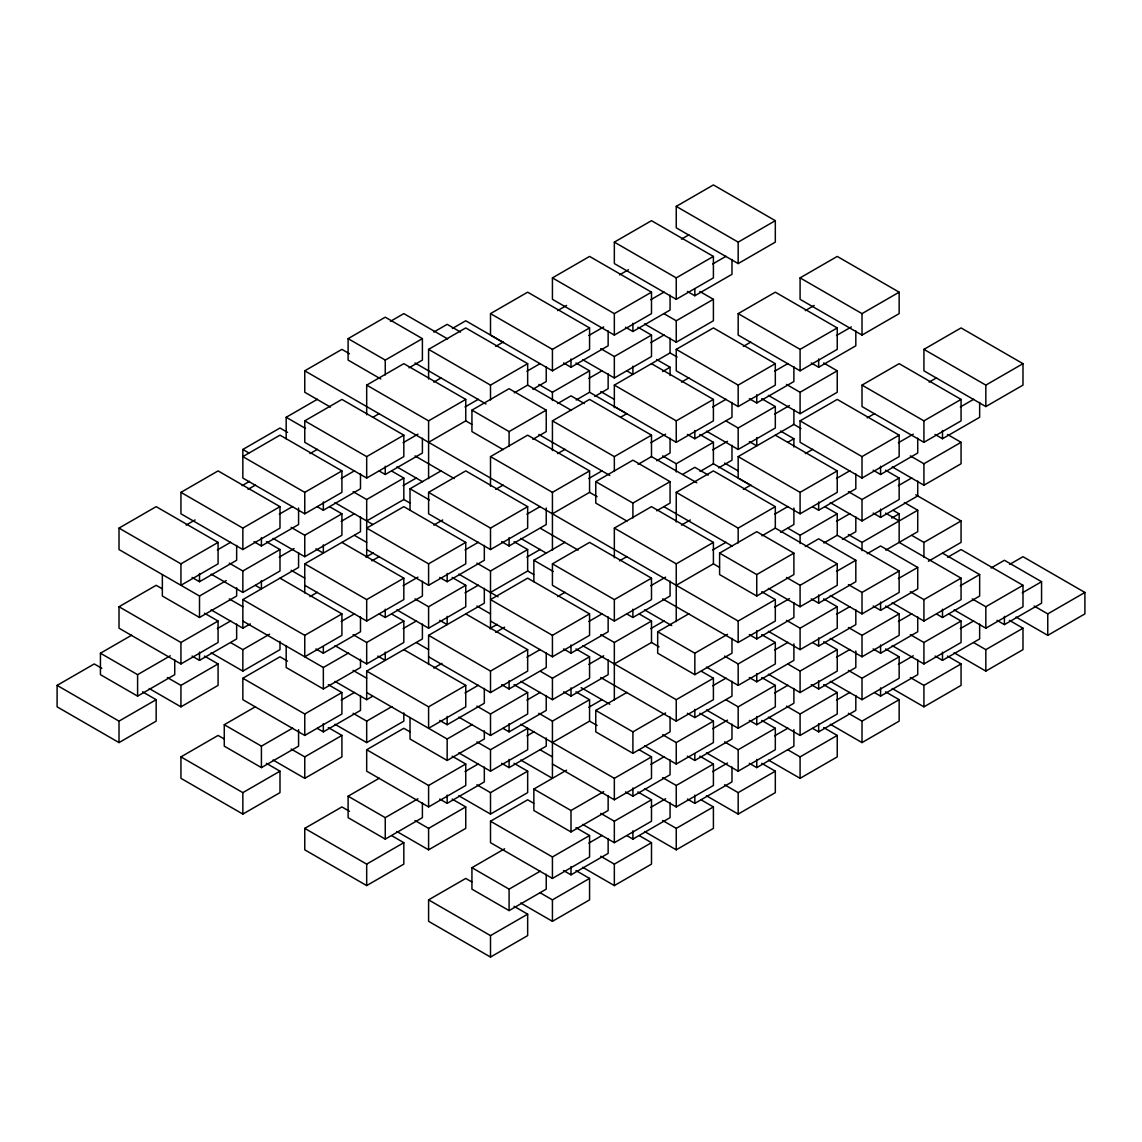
<?xml version="1.0" encoding="UTF-8"?>
<svg xmlns="http://www.w3.org/2000/svg" width="1142" height="1142" viewBox="0 0 1142 1142"><rect width="100%" height="100%" fill="white"/><g stroke="black" fill="none" stroke-linecap="round" stroke-linejoin="round"><path stroke-width="1.5" d="M380.8 378.973L348.11 360.087L348.11 338.646L385.254 317.19L422.397 338.646L422.397 360.087L409.022 367.81M330.438 407.094L304.757 392.263L304.757 370.822L341.915 349.366L349.466 353.735M390.45 321.345L403.825 313.622L447.621 338.903M286.185 438.742L286.185 417.287L317.39 399.272M348.11 338.646L385.254 360.087L422.397 338.646M433.789 332.065L447.164 324.342L460.54 332.065M341.915 470.904L304.757 492.359L242.846 456.614L279.99 435.159L341.915 470.904L341.915 492.359L304.757 513.8L242.846 478.055L242.846 449.463L279.99 428.007L287.541 432.375M452.375 328.496L465.75 320.774L503.494 342.571M119.011 528.104L156.168 506.648L218.079 542.407L218.079 563.848L180.936 585.304L180.936 563.848L119.011 528.104L119.011 549.545L199.507 596.024L199.507 617.465L236.651 596.024L236.651 587.773M180.936 492.359L218.079 470.904L279.99 506.648L279.99 528.104L242.846 549.545L180.936 513.8L180.936 492.359L242.846 528.104L279.99 506.648M304.757 420.856L341.915 399.415L403.825 435.159L403.825 456.614L366.682 478.055L304.757 442.311L304.757 420.856L366.682 456.614L403.825 435.159M366.682 414.817L366.682 385.111L403.825 363.67L465.75 399.415L465.75 420.87L428.593 442.311M428.593 379.073L428.593 349.366L465.75 327.925L527.661 363.67L527.661 385.111L571.457 410.406M490.503 313.622L527.661 292.181L589.572 327.925L589.572 349.366L552.428 370.822L490.503 335.077L490.503 313.622L552.428 349.366L589.572 327.925M552.428 277.877L589.572 256.422L651.497 292.181L651.497 313.622L614.339 335.077L552.428 299.318L552.428 277.877L614.339 313.622L651.497 292.181M614.339 242.133L651.497 220.677L713.407 256.422L713.407 277.877L676.25 299.318L614.339 263.574L614.339 242.133L676.25 277.877L713.407 256.422M676.25 206.388L713.407 184.933L775.318 220.677L775.318 242.133L738.175 263.574L676.25 227.829L676.25 206.388L738.175 242.133L775.318 220.677M242.104 485.635L249.527 481.353M186.132 525.106L195.054 519.953M248.042 489.347L255.48 485.065M309.967 453.602L317.39 449.32M373.363 417.001L379.315 413.575M433.789 382.113L441.226 377.831M495.714 346.369L503.137 342.072M557.624 310.624L566.546 305.471M619.535 274.879L628.457 269.726M681.46 239.121L688.883 234.838M180.936 563.848L218.079 542.407M366.682 385.111L428.593 420.856L465.75 399.415M428.593 349.366L490.503 385.111L527.661 363.67M204.489 613.197L218.079 621.048L218.079 642.489L180.936 663.945L119.011 628.2L119.011 606.745L156.168 585.304L162.207 588.787M217.337 549.973L230.713 542.264M279.248 514.228L292.623 506.506M341.173 478.484L354.548 470.761M403.083 442.739L417.943 434.16M464.994 406.995L478.37 399.272M526.919 371.25L540.294 363.527M588.829 335.505L603.69 326.926M650.754 299.746L664.116 292.038M712.665 264.002L726.041 256.279M503.137 449.605L471.932 431.59L471.932 410.135L509.089 388.694L546.233 410.135L546.233 431.59L532.857 439.313M514.285 392.834L527.661 385.111M192.07 577.438L199.507 581.721L236.651 560.279L236.651 545.419M253.995 541.693L261.418 545.976L298.576 524.535L298.576 508.033M317.39 506.791L323.343 510.231L360.487 488.776L360.487 473.93M379.315 471.046L385.254 474.487L422.397 453.031L422.397 438.185M532.857 389.265L546.233 381.542L546.233 366.696M563.577 362.956L571 367.239L608.144 345.798L608.144 330.952M625.488 327.212L632.911 331.494L670.068 310.053L670.068 295.193M687.398 291.467L694.836 295.749L731.979 274.308L731.979 259.448M174.74 659.819L174.74 674.665L137.597 696.12L100.439 674.665L100.439 653.224L131.644 635.209M199.507 596.024L226.259 580.579M229.256 563.149L242.846 571L279.99 549.545L279.99 571L242.846 592.441L211.127 574.14M291.167 527.404L304.757 535.255L341.915 513.8L341.915 535.255L304.757 556.696L273.052 538.396M353.092 491.66L366.682 499.511L403.825 478.055L403.825 499.511L366.682 520.952M538.838 384.426L552.428 392.263L589.572 370.822L589.572 392.263L625.816 413.19M600.749 348.667L614.339 356.518L651.497 335.077L651.497 356.518L614.339 377.973L582.634 359.659M664.173 313.793L676.25 320.774L713.407 299.318L713.407 320.774L676.25 342.215L644.545 323.914M142.579 691.838L156.168 699.689L156.168 721.144L119.011 742.586L57.1 706.841L57.1 685.386L94.244 663.945L101.795 668.298M279.248 557.125L294.108 548.545M341.173 521.38L354.548 513.657M403.083 485.635L416.459 477.913M588.829 378.402L602.205 370.679M650.754 342.643L664.116 334.934M410.021 510.231L410.021 488.776L441.226 470.761M471.932 410.135L509.089 431.59L546.233 410.135M557.624 403.569L571 395.846L584.376 403.569M576.196 399.986L589.572 392.263M250.284 623.903L242.846 628.2L242.846 599.593L298.576 567.431L298.576 552.571M304.757 592.998L304.757 563.848L360.487 531.672L360.487 516.826M428.593 492.359L465.75 470.904L527.661 506.648L527.661 528.104L490.503 549.545L428.593 513.8L428.593 492.359L490.503 528.104L527.661 506.648M490.503 486.306L490.503 456.614L527.661 435.159L589.572 470.904L589.572 492.359L552.428 513.8M552.428 450.562L552.428 420.856L589.572 399.415L651.497 435.159L651.497 456.614L696.791 482.766M594.782 396.417L608.144 388.694L608.144 373.848M614.339 407.665L614.339 385.111L670.068 352.949L670.068 338.089M676.25 349.366L713.407 327.925L775.318 363.67L775.318 385.111L738.175 406.566L676.25 370.822L676.25 349.366L738.175 385.111L775.318 363.67M738.175 313.622L775.318 292.181L837.243 327.925L837.243 349.366L800.085 370.822L738.175 335.077L738.175 313.622L800.085 349.366L837.243 327.925M800.085 277.877L837.243 256.422L899.154 292.181L899.154 313.622L862.01 335.077L800.085 299.318L800.085 277.877L862.01 313.622L899.154 292.181M119.011 606.745L180.936 642.489L218.079 621.048M100.439 653.224L137.597 674.665L170.286 655.793M217.337 628.628L230.713 620.905M662.631 371.535L670.068 367.239L670.068 375.49M365.94 557.125L373.363 552.842M192.07 656.079L199.507 660.361L236.651 638.92L236.651 624.074M309.967 596.595L317.39 592.298M371.878 560.85L379.315 556.554M433.789 525.106L442.711 519.953M495.714 489.347L503.137 485.065M557.624 453.602L565.062 449.32M621.034 417.001L626.972 413.575M681.46 382.113L688.883 377.831M743.371 346.369L750.808 342.072M805.296 310.624L814.203 305.471M57.1 685.386L119.011 721.13L156.168 699.689M167.346 677.549L180.936 685.386L218.079 663.945L218.079 685.386L180.936 706.841L149.217 688.526M230.77 642.675L242.846 649.641L269.598 634.195M211.127 652.781L242.846 671.096L279.99 649.641L279.99 641.39M304.757 635.337L341.915 613.896L341.915 635.337L304.757 656.793L304.757 635.337L242.846 599.593M304.757 563.848L366.682 599.593L403.825 578.152L403.825 599.593L366.682 621.048L304.757 585.304M465.75 542.407L403.825 506.648L366.682 528.104L428.593 563.848L465.75 542.407L465.75 563.848L428.593 585.304L366.682 549.545M490.503 456.614L552.428 492.359L589.572 470.904M552.428 420.856L614.339 456.614L651.497 435.159M614.339 385.111L676.25 420.856L713.407 399.415L713.407 420.87L676.25 442.311L614.339 406.566M328.325 684.686L341.915 692.537L341.915 713.993L304.757 735.434L242.846 699.689L242.846 678.234L279.99 656.793L287.541 661.147M341.173 621.476L354.548 613.754M403.083 585.732L417.943 577.153M464.994 549.973L478.37 542.264M526.919 514.228L540.294 506.506M588.829 478.484L602.205 470.761M650.754 442.739L665.6 434.16M712.665 406.995L726.041 399.272M774.576 371.25L787.951 363.527M836.501 335.505L851.361 326.926M626.972 521.095L595.767 503.08L595.767 481.638L632.911 460.183L670.068 481.638L670.068 503.08L656.693 510.802M638.121 464.337L651.497 456.614M315.906 648.927L323.343 653.21L360.487 631.769L360.487 616.923M379.315 614.039L385.254 617.465L422.397 596.024L422.397 581.178M439.741 577.438L447.164 581.721L484.322 560.279L484.322 545.419M501.652 541.693L509.089 545.976L546.233 524.535L546.233 508.033M656.693 460.754L670.068 453.031L670.068 438.185M687.398 434.445L694.836 438.742L731.979 417.287L731.979 402.441M749.323 398.701L756.746 402.983L793.89 381.542L793.89 366.696M811.234 362.956L818.657 367.239L855.815 345.798L855.815 330.952M298.576 729.667L298.576 746.154L261.418 767.61L224.275 746.154L224.275 724.713L255.48 706.698M286.185 646.072L286.185 667.513L323.343 688.969L323.343 667.513L348.595 652.938M353.092 634.652L366.682 642.489L403.825 621.048L403.825 642.489L366.682 663.945L334.963 645.63M415.003 598.893L428.593 606.745L465.75 585.304L465.75 606.745L428.593 628.2L396.888 609.885M476.913 563.149L490.503 571L527.661 549.545L527.661 571L490.503 592.441M662.66 455.915L676.25 463.752L713.407 442.311L713.407 463.766L751.165 485.55M726.098 421.041L738.175 428.007L775.318 406.566L775.318 428.007L738.175 449.463L706.455 431.148M786.495 384.426L800.085 392.263L837.243 370.822L837.243 392.263L800.085 413.718L768.38 395.403M266.4 763.341L279.99 771.178L279.99 792.634L242.846 814.075L180.936 778.33L180.936 756.889L218.079 735.434L224.118 738.917M403.083 628.628L416.459 620.905M464.994 592.869L478.37 585.161M526.919 557.125L540.294 549.402M712.665 449.891L727.525 441.312M774.576 414.146L789.436 405.567M533.856 581.721L533.856 560.279L565.062 542.264M595.767 481.638L632.911 503.08L670.068 481.638M682.945 474.201L694.836 467.335L708.211 475.058M323.343 688.969L360.487 667.513L360.487 659.262M700.032 471.475L713.407 463.766M372.62 696.263L366.682 699.689L366.682 671.082L422.397 638.92L422.397 624.074M428.593 664.487L428.593 635.337L484.322 603.176L484.322 588.33M552.428 563.848L589.572 542.407L651.497 578.152L651.497 599.593L614.339 621.048L552.428 585.304L552.428 563.848L614.339 599.593L651.497 578.152M614.339 557.796L614.339 528.104L651.497 506.648L713.407 542.407L713.407 563.848L676.25 585.304M676.25 522.051L676.25 492.359L713.407 470.904L775.318 506.648L775.318 528.104L837.243 563.848L837.243 585.304L800.085 606.745L768.38 588.43M718.603 467.906L731.979 460.183L731.979 445.337M775.318 435.159L837.243 470.904L837.243 492.359L800.085 513.8L738.175 478.055L738.175 456.614L793.89 424.439L793.89 409.593M800.085 420.856L837.243 399.415L899.154 435.159L899.154 456.614L862.01 478.055L800.085 442.311L800.085 420.856L862.01 456.614L899.154 435.159M862.01 385.111L899.154 363.67L961.064 399.415L961.064 420.87L923.921 442.311L862.01 406.566L862.01 385.111L923.921 420.856L961.064 399.415M923.921 349.366L961.064 327.925L1022.989 363.67L1022.989 385.111L985.832 406.566L923.921 370.822L923.921 349.366L985.832 385.111L1022.989 363.67M242.846 678.234L304.757 713.993L341.915 692.537M224.275 724.713L261.418 746.154L292.623 728.139M341.173 700.117L354.548 692.395M787.951 442.168L793.89 438.742L793.89 446.993M489.761 628.628L497.198 624.331M317.39 728.425L323.343 731.865L360.487 710.41L360.487 695.564M433.789 668.084L441.968 663.374M495.714 632.34L504.621 627.186M557.624 596.595L565.062 592.298M619.535 560.85L626.972 556.554M681.46 525.106L690.368 519.953M743.371 489.347L750.808 485.065M805.296 453.602L812.719 449.32M867.206 417.858L874.629 413.575M929.117 382.113L936.554 377.831M180.936 756.889L242.846 792.634L279.99 771.178M291.167 749.038L304.757 756.889L341.915 735.434L341.915 756.889L304.757 778.33L273.052 760.03M353.092 713.293L366.682 721.13L391.934 706.555M334.963 724.271L366.682 742.586L403.825 721.144L403.825 712.894M428.593 706.841L465.75 685.386L465.75 706.841L428.593 728.282L428.593 706.841L366.682 671.082M428.593 635.337L490.503 671.082L527.661 649.641L527.661 671.096L490.503 692.537L428.593 656.793M589.572 613.896L527.661 578.152L490.503 599.593L552.428 635.337L589.572 613.896L589.572 635.337L552.428 656.793L490.503 621.048M614.339 528.104L676.25 563.848L713.407 542.407M676.25 492.359L738.175 528.104L775.318 506.648M738.175 456.614L800.085 492.359L837.243 470.904M452.146 756.19L465.75 764.027L465.75 785.482L428.593 806.923L366.682 771.178L366.682 749.737L403.825 728.282L409.864 731.779M464.994 692.966L478.37 685.243M526.919 657.221L540.294 649.498M588.829 621.476L602.205 613.754M650.754 585.732L665.6 577.153M712.665 549.973L726.041 542.264M774.576 514.228L787.951 506.506M836.501 478.484L849.862 470.761M898.411 442.739L913.272 434.16M960.322 406.995L973.698 399.272M719.603 553.128L756.746 531.672L793.89 553.128L793.89 574.569L756.746 596.024L719.603 574.569L719.603 553.128L756.746 574.569L793.89 553.128M761.942 535.826L775.318 528.104M439.741 720.416L447.164 724.713L484.322 703.258L484.322 688.412M501.652 684.672L509.089 688.969L546.233 667.513L546.233 652.667M563.577 648.927L571 653.21L608.144 631.769L608.144 616.923M626.972 614.039L632.911 617.465L670.068 596.024L670.068 581.178M780.528 532.243L793.89 524.535L793.89 508.033M812.719 506.791L818.657 510.231L855.815 488.776L855.815 473.93M873.145 470.19L880.582 474.487L917.725 453.031L917.725 438.185M935.07 434.445L942.493 438.742L979.65 417.287L979.65 402.441M422.397 802.797L422.397 817.658L385.254 839.099L348.11 817.658L348.11 796.202L379.315 778.187M484.322 730.766L484.322 739.017L447.164 760.458L447.164 739.017L472.431 724.428M476.913 706.141L490.503 713.993L527.661 692.537L527.661 713.993L490.503 735.434L458.798 717.119M540.337 671.268L552.428 678.234L589.572 656.793L589.572 678.234L552.428 699.689L520.709 681.374M600.749 634.652L614.339 642.489L651.497 621.048L651.497 642.489L614.339 663.945M788.009 528.275L800.085 535.255L837.243 513.8L837.243 535.255L899.154 571L899.154 592.441L862.01 613.896L830.291 595.582M848.406 491.66L862.01 499.511L899.154 478.055L899.154 499.511L862.01 520.952L830.291 502.651M910.331 455.915L923.921 463.752L961.064 442.311L961.064 463.766L923.921 485.207L892.202 466.892M391.749 835.701L403.825 842.682L403.825 864.123L366.682 885.578L304.757 849.819L304.757 828.378L341.915 806.923L349.466 811.291M526.919 700.117L540.294 692.395M588.829 664.373L603.69 655.793M650.754 628.628L664.116 620.905M836.501 521.38L849.862 513.657M898.411 485.635L911.787 477.913M731.979 638.364L731.979 653.21L694.836 674.665L657.678 653.21L657.678 631.769L688.883 613.754M805.296 546.547L818.657 538.824L855.815 560.279L855.815 581.721L818.657 603.176L811.234 598.879M823.867 542.978L837.243 535.255M503.137 728.425L509.089 731.865L546.233 710.41L546.233 695.564M563.577 691.824L571 696.106L608.144 674.665L608.144 659.819M842.439 539.395L855.815 531.672L855.815 516.826M873.145 513.086L880.582 517.383L917.725 495.928L917.725 481.082M366.682 749.737L428.593 785.482L465.75 764.027M476.913 741.886L490.503 749.737L527.661 728.282L527.661 749.737L490.503 771.178L458.798 752.878M891.716 518.097L899.154 513.8L899.154 542.407L961.064 578.152L961.064 599.593L923.921 621.048L892.202 602.733M348.11 796.202L385.254 817.658L417.943 798.772M464.994 771.607L478.37 763.884M526.919 735.862L534.342 731.579M538.838 713.293L552.428 721.13L589.572 699.689L589.572 721.13L552.428 742.586M848.406 534.556L862.01 542.407L917.725 510.231L917.725 531.687L885.778 550.13M588.829 707.269L602.205 699.546M304.757 370.822L738.175 621.048L775.318 599.593L775.318 621.048L738.175 642.489L662.66 598.893M786.495 577.452L800.085 585.304L837.243 563.848M670.068 717.005L670.068 731.865L632.911 753.306L595.767 731.865L595.767 710.41L626.972 692.395M657.678 631.769L694.836 653.21L727.525 634.338M774.576 607.173L789.436 598.594M836.501 571.428L855.815 560.279M867.206 553.699L880.582 545.976L917.725 567.431L917.725 588.872L880.582 610.328L873.145 606.031M439.741 799.072L447.164 803.354L484.322 781.913L484.322 767.053M501.652 763.313L509.089 767.61L546.233 746.154L546.233 737.918M304.757 828.378L366.682 864.123L403.825 842.682M415.003 820.527L428.593 828.378L465.75 806.923L465.75 828.378L428.593 849.819L396.888 831.519M476.913 784.782L490.503 792.634L527.661 771.178L527.661 792.634L490.503 814.075L458.798 795.774M749.323 634.624L756.746 638.92L793.89 617.465L793.89 602.619M911.844 535.427L923.921 542.407L961.064 520.952L961.064 542.407L928.375 561.279M582.634 645.63L676.25 699.689L713.407 678.234L713.407 699.689L676.25 721.13L600.749 677.549M724.585 656.093L738.175 663.945L775.318 642.489L775.318 663.945L738.175 685.386L706.455 667.085M786.495 620.349L800.085 628.2L837.243 606.745L837.243 628.2L800.085 649.641L768.38 631.326M848.406 584.604L862.01 592.441L899.154 571M608.144 795.66L608.144 810.506L571 831.947L533.856 810.506L533.856 789.051L566.546 770.179M595.767 710.41L632.911 731.865L665.6 712.979M712.665 685.814L726.041 678.091M774.576 650.069L787.951 642.346M836.501 614.325L849.862 606.602M898.411 578.58L917.725 567.431M575.982 827.679L589.572 835.53L589.572 856.971L552.428 878.426L490.503 842.682L490.503 821.226L527.661 799.785L533.699 803.269M947.689 557.267L961.064 549.559L1022.989 585.304L1022.989 606.745L985.832 628.2L954.127 609.885M687.398 713.279L694.836 717.561L731.979 696.12L731.979 681.26M749.323 677.52L756.746 681.817L793.89 660.361L793.89 643.874M812.719 642.632L818.657 646.072L855.815 624.617L855.815 609.771M520.709 724.271L614.339 778.33L651.497 756.889L651.497 778.33L614.339 799.785L552.428 764.027M662.66 734.734L676.25 742.586L713.407 721.13L713.407 742.586L676.25 764.027L644.545 745.726M726.098 699.86L738.175 706.841L775.318 685.386L775.318 706.841L738.175 728.282L706.455 709.981M788.009 664.116L800.085 671.096L837.243 649.641L837.243 671.096L800.085 692.537L768.38 674.237M848.406 627.5L862.01 635.337L899.154 613.896L899.154 635.337L862.01 656.793L830.291 638.478M910.331 591.756L923.921 599.593L961.064 578.152M546.233 874.301L546.233 889.147L509.089 910.588L471.932 889.147L471.932 867.692L504.621 848.82M533.856 789.051L571 810.506L603.69 791.634M650.754 764.455L664.116 756.746M712.665 728.71L727.525 720.131M774.576 692.966L787.951 685.243M836.501 657.221L849.862 649.498M898.411 621.476L911.787 613.754M960.322 585.732L979.65 574.569L979.65 596.024L942.493 617.465L936.554 614.039M991.042 568.002L1004.403 560.279L1041.561 581.721L1041.561 603.176L1004.403 624.617L996.98 620.334M514.071 906.32L527.661 914.171L527.661 935.612L490.503 957.067L428.593 921.323L428.593 899.867L465.75 878.426L471.789 881.909M1009.614 564.419L1022.989 556.696L1084.9 592.455L1084.9 613.896L1047.756 635.352L1016.037 617.037M625.488 791.92L632.911 796.202L670.068 774.761L670.068 759.901M687.398 756.175L694.836 760.458L731.979 739.017L731.979 724.156M749.323 720.416L756.746 724.713L793.89 703.258L793.89 688.412M811.234 684.672L818.657 688.969L855.815 667.513L855.815 651.011M873.145 648.927L880.582 653.224L917.725 631.769L917.725 616.923M490.503 821.226L552.428 856.971L589.572 835.53M600.749 813.375L614.339 821.226L651.497 799.785L651.497 821.226L614.339 842.682L582.634 824.367M662.66 777.631L676.25 785.482L713.407 764.027L713.407 785.482L676.25 806.923L644.545 788.622M724.585 741.886L738.175 749.737L775.318 728.282L775.318 749.737L738.175 771.178L706.455 752.878M786.495 706.141L800.085 713.993L837.243 692.537L837.243 713.993L800.085 735.434L768.38 717.133M848.406 670.397L862.01 678.234L899.154 656.793L899.154 678.248L862.01 699.689L830.291 681.374M910.331 634.652L923.921 642.489L961.064 621.048L961.064 642.489L923.921 663.945L892.202 645.63M972.242 598.893L985.832 606.745L1022.989 585.304M471.932 867.692L509.089 889.147L540.294 871.132M588.829 843.11L602.205 835.387M650.754 807.351L665.6 798.772M712.665 771.607L727.525 763.027M774.576 735.862L787.951 728.139M836.501 700.117L849.862 692.395M898.411 664.373L913.272 655.793M960.322 628.628L973.698 620.905M1022.247 592.884L1041.561 581.721M563.577 870.561L571 874.843L608.144 853.402L608.144 838.556M626.972 835.673L632.911 839.099L670.068 817.658L670.068 802.797M687.398 799.072L694.836 803.354L731.979 781.913L731.979 767.053M749.323 763.313L756.746 767.61L793.89 746.154L793.89 729.667M812.719 728.425L818.657 731.865L855.815 710.41L855.815 695.564M874.629 692.68L880.582 696.12L917.725 674.665L917.725 659.819M935.07 656.079L942.493 660.361L979.65 638.92L979.65 624.074M428.593 899.867L490.503 935.612L527.661 914.171M540.337 892.901L552.428 899.867L589.572 878.426L589.572 899.867L552.428 921.323L520.709 903.008M600.749 856.272L614.339 864.123L651.497 842.682L651.497 864.123L614.339 885.578L582.634 867.263M662.66 820.527L676.25 828.378L713.407 806.923L713.407 828.378L676.25 849.819L644.545 831.519M724.585 784.782L738.175 792.634L775.318 771.178L775.318 792.634L738.175 814.075L706.455 795.774M788.009 749.909L800.085 756.889L837.243 735.434L837.243 756.889L800.085 778.33L768.38 760.03M848.406 713.293L862.01 721.13L899.154 699.689L899.154 721.144L862.01 742.586L830.291 724.271M910.331 677.549L923.921 685.386L961.064 663.945L961.064 685.386L923.921 706.841L892.202 688.526M973.755 642.675L985.832 649.641L1022.989 628.2L1022.989 649.641L985.832 671.096L954.127 652.781M1034.152 606.045L1047.756 613.896L1084.9 592.455M699.818 291.481L713.407 299.318M823.653 362.97L837.243 370.822M947.475 434.46L961.064 442.311M637.893 327.226L651.497 335.077M761.728 398.715L775.318 406.566M885.564 470.204L899.154 478.055M669.612 352.678L677.163 357.046M793.447 424.182L800.999 428.535M915.77 494.8L961.064 520.952M656.693 359.53L670.068 367.239M780.528 431.019L793.89 438.742M904.35 502.509L917.725 510.231M651.497 363.67L713.407 399.415M893.115 510.317L899.154 513.8M885.564 513.101L899.154 520.952M626.972 370.964L632.911 374.39L632.911 366.139M749.323 441.597L756.746 445.88L756.746 437.643M942.493 553.128L979.65 574.569M575.982 362.97L589.572 370.822M699.818 434.46L713.407 442.311M825.152 506.834L837.243 513.8M1009.4 620.349L1022.989 628.2M600.749 391.563L614.339 399.415M724.585 463.067L738.175 470.904M948.988 614.068L961.064 621.048M885.564 606.045L899.154 613.896M947.475 656.093L961.064 663.945M415.003 362.97L485.978 403.954M538.838 434.46L609.814 475.443M664.173 506.834L732.136 546.062M823.653 598.893L837.243 606.745M885.564 648.942L899.154 656.793M465.75 420.87L471.789 424.353M589.572 492.359L597.123 496.713M713.407 563.848L719.446 567.331M761.728 591.756L775.318 599.593M823.653 641.79L837.243 649.641M885.564 691.838L899.154 699.689M761.728 634.652L775.318 642.489M823.653 684.686L837.243 692.537M415.003 455.915L454.273 478.584M540.337 528.275L578.095 550.073M396.888 466.892L422.554 481.724M520.709 538.396L546.39 553.213M644.545 609.885L671.724 625.573M761.728 677.549L775.318 685.386M391.749 471.089L403.825 478.055M514.071 541.708L527.661 549.545M639.406 614.068L651.497 621.048M286.185 417.287L305.499 428.436M410.021 488.776L429.335 499.939M533.856 560.279L553.171 571.428M823.653 727.582L837.243 735.434M403.825 499.511L409.864 502.994M527.661 571L533.699 574.483M651.497 642.489L659.034 646.857M701.331 671.268L713.407 678.234M761.728 720.445L775.318 728.282M242.846 449.463L248.885 452.946M334.963 502.651L372.72 524.435M458.798 574.14L498.055 596.809M699.818 713.293L713.407 721.13M329.824 506.834L341.915 513.8M452.146 577.452L465.75 585.304M575.982 648.942L589.572 656.793M761.728 763.341L775.318 771.178M354.591 535.427L366.682 542.407M476.913 606.045L490.503 613.896M341.915 542.407L403.825 578.152M465.75 613.896L527.661 649.641M581.121 687.655L609.814 704.229M699.818 756.19L713.407 764.027M575.982 691.838L589.572 699.689M315.906 548.831L323.343 553.128L323.343 544.877M439.741 620.334L447.164 624.617L447.164 616.366M589.572 721.13L597.123 725.498M639.406 749.909L651.497 756.889M266.4 541.708L279.99 549.545M391.749 614.068L403.825 621.048M514.071 684.686L527.661 692.537M701.331 799.957L713.407 806.923M291.167 570.301L304.757 578.152M416.516 642.66L428.593 649.641M279.99 578.152L341.915 613.896M403.825 649.641L465.75 685.386M637.893 791.934L651.497 799.785M255.48 585.446L261.418 588.872L261.418 580.621M377.816 656.079L385.254 660.361L385.254 652.111M540.337 749.909L552.428 756.889M520.709 760.03L552.428 778.33L552.428 721.13M229.256 598.893L242.846 606.745M353.092 670.397L366.682 678.234M514.071 763.341L527.661 771.178M639.406 835.701L651.497 842.682M242.846 621.048L323.343 667.513M366.682 692.537L447.164 739.017M211.127 609.885L242.846 628.2M334.963 681.374L366.682 699.689M199.507 617.465L162.35 596.024L162.35 574.569M447.164 760.458L410.021 739.017L410.021 717.561M204.489 656.093L218.079 663.945M328.325 727.582L341.915 735.434M452.146 799.086L465.75 806.923M575.982 870.575L589.572 878.426M1047.756 613.896L1047.756 635.352M1004.403 616.366L1004.403 624.617M985.832 385.111L985.832 406.566M985.832 606.745L985.832 628.2M985.832 649.641L985.832 671.096M942.493 430.491L942.493 438.742M942.493 609.228L942.493 617.465M942.493 652.125L942.493 660.361M923.921 420.856L923.921 442.311M923.921 463.752L923.921 485.207M923.921 542.407L923.921 557.253M923.921 599.593L923.921 621.048M923.921 642.489L923.921 663.945M923.921 685.386L923.921 706.841M880.582 466.236L880.582 474.487M880.582 509.132L880.582 517.383M880.582 602.077L880.582 610.328M880.582 644.973L880.582 653.224M880.582 687.869L880.582 696.12M862.01 313.622L862.01 335.077M862.01 456.614L862.01 478.055M862.01 499.511L862.01 520.952M862.01 542.407L862.01 550.658M862.01 592.441L862.01 613.896M862.01 635.337L862.01 656.793M862.01 678.234L862.01 699.689M862.01 721.13L862.01 742.586M818.657 358.988L818.657 367.239M818.657 501.98L818.657 510.231M818.657 594.925L818.657 603.176M818.657 637.821L818.657 646.072M818.657 680.718L818.657 688.969M818.657 723.614L818.657 731.865M800.085 349.366L800.085 370.822M800.085 392.263L800.085 413.718M800.085 492.359L800.085 513.8M800.085 535.255L800.085 543.506M800.085 585.304L800.085 606.745M800.085 628.2L800.085 649.641M800.085 671.096L800.085 692.537M800.085 713.993L800.085 735.434M800.085 756.889L800.085 778.33M756.746 394.747L756.746 402.983M756.746 574.569L756.746 596.024M756.746 630.669L756.746 638.92M756.746 673.566L756.746 681.817M756.746 716.462L756.746 724.713M756.746 759.359L756.746 767.61M738.175 242.133L738.175 263.574M738.175 385.111L738.175 406.566M738.175 428.007L738.175 449.463M738.175 528.104L738.175 542.95M738.175 621.048L738.175 642.489M738.175 663.945L738.175 685.386M738.175 706.841L738.175 728.282M738.175 749.737L738.175 771.178M738.175 792.634L738.175 814.075M694.836 289.154L694.836 295.749M694.836 430.491L694.836 438.742M694.836 653.21L694.836 674.665M694.836 709.31L694.836 717.561M694.836 753.863L694.836 760.458M694.836 795.103L694.836 803.354M676.25 277.877L676.25 299.318M676.25 320.774L676.25 342.215M676.25 420.856L676.25 442.311M676.25 463.752L676.25 472.003M676.25 563.848L676.25 621.591M676.25 699.689L676.25 721.13M676.25 742.586L676.25 764.027M676.25 785.482L676.25 806.923M676.25 828.378L676.25 849.819M632.911 323.243L632.911 331.494M632.911 503.08L632.911 517.926M632.911 609.214L632.911 617.465M632.911 731.865L632.911 753.306M632.911 787.951L632.911 796.202M632.911 830.848L632.911 839.099M614.339 313.622L614.339 335.077M614.339 356.518L614.339 377.973M614.339 456.614L614.339 471.46M614.339 599.593L614.339 621.048M614.339 642.489L614.339 700.232M614.339 778.33L614.339 799.785M614.339 821.226L614.339 842.682M614.339 864.123L614.339 885.578M571 358.988L571 367.239M571 644.973L571 653.21M571 687.869L571 696.106M571 810.506L571 831.947M571 866.592L571 874.843M552.428 349.366L552.428 370.822M552.428 392.263L552.428 400.514M552.428 492.359L552.428 550.101M552.428 635.337L552.428 656.793M552.428 678.234L552.428 699.689M552.428 856.971L552.428 878.426M552.428 899.867L552.428 921.323M509.089 431.59L509.089 446.436M509.089 537.725L509.089 545.976M509.089 680.718L509.089 688.969M509.089 723.614L509.089 731.865M509.089 759.359L509.089 767.61M509.089 889.147L509.089 910.588M490.503 385.111L490.503 399.971M490.503 528.104L490.503 549.545M490.503 571L490.503 628.742M490.503 671.082L490.503 692.537M490.503 713.993L490.503 735.434M490.503 749.737L490.503 771.178M490.503 792.634L490.503 814.075M490.503 935.612L490.503 957.067M447.164 573.47L447.164 581.721M447.164 716.462L447.164 724.713M447.164 795.103L447.164 803.354M428.593 420.856L428.593 478.612M428.593 563.848L428.593 585.304M428.593 606.745L428.593 628.2M428.593 785.482L428.593 806.923M428.593 828.378L428.593 849.819M385.254 360.087L385.254 374.947M385.254 466.236L385.254 474.487M385.254 609.214L385.254 617.465M385.254 817.658L385.254 839.099M366.682 456.614L366.682 478.055M366.682 499.511L366.682 557.253M366.682 599.593L366.682 621.048M366.682 642.489L366.682 663.945M366.682 721.13L366.682 742.586M366.682 864.123L366.682 885.578M323.343 501.98L323.343 510.231M323.343 646.615L323.343 653.21M323.343 723.614L323.343 731.865M304.757 492.359L304.757 513.8M304.757 535.255L304.757 556.696M304.757 713.993L304.757 735.434M304.757 756.889L304.757 778.33M261.418 537.725L261.418 545.976M261.418 746.154L261.418 767.61M242.846 528.104L242.846 549.545M242.846 571L242.846 592.441M242.846 649.641L242.846 671.096M242.846 792.634L242.846 814.075M199.507 573.47L199.507 581.721M199.507 652.125L199.507 660.361M180.936 642.489L180.936 663.945M180.936 685.386L180.936 706.841M137.597 674.665L137.597 696.12M119.011 721.13L119.011 742.586"/></g></svg>
